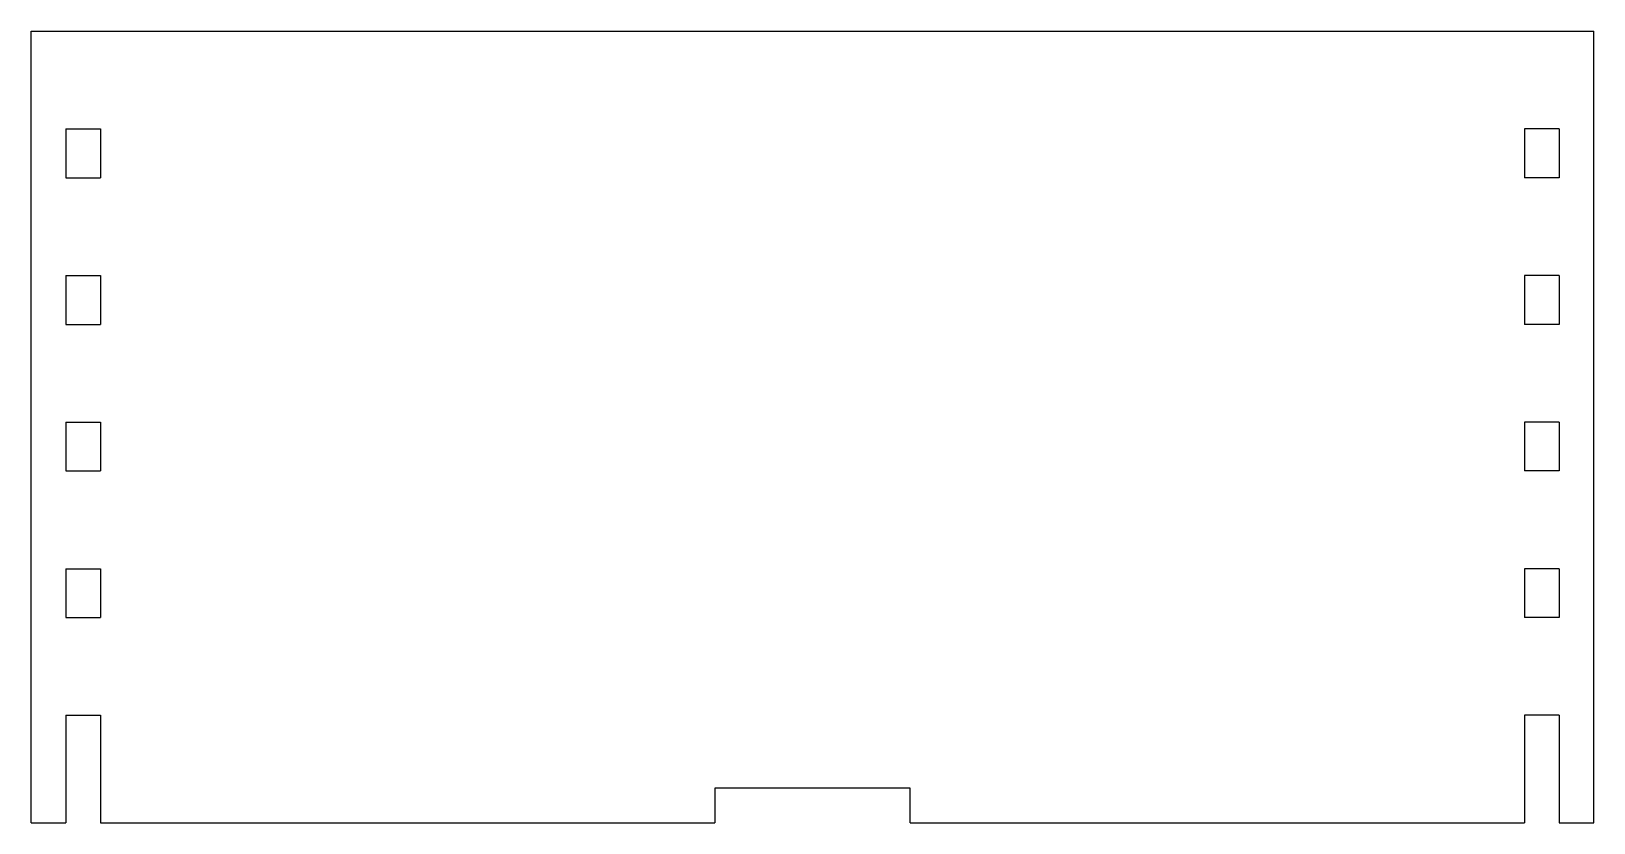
# Model space of a CAD drawing. Header units: inches. Extents: x 0 to 8, y 0 to 4.05.
import ezdxf

# ---------------------------------------------------------------- set-up
doc = ezdxf.new("R2010")
doc.units = ezdxf.units.IN
doc.header["$MEASUREMENT"] = 0

msp = doc.modelspace()

# ---------------------------------------------------------------- linework, layer by layer
at = {"color": 7, "linetype": 'Continuous', "lineweight": 25}
for p, q in [((0, 4.05), (8, 4.05)), ((0, 0), (0, 4.05)), ((8, 0), (8, 4.05)), ((0.1775, 3.55), (0.3545, 3.55)), ((0.1775, 3.55), (0.1775, 3.3)), ((0.3545, 3.55), (0.3545, 3.3)), ((7.8225, 3.55), (7.6455, 3.55)), ((7.6455, 3.55), (7.6455, 3.3)), ((7.8225, 3.55), (7.8225, 3.3)), ((0.1775, 3.3), (0.3545, 3.3)), ((7.8225, 3.3), (7.6455, 3.3)), ((0.1775, 2.8), (0.1775, 2.55)), ((0.1775, 2.8), (0.3545, 2.8)), ((0.3545, 2.8), (0.3545, 2.55)), ((7.8225, 2.8), (7.6455, 2.8)), ((7.6455, 2.8), (7.6455, 2.55)), ((7.8225, 2.8), (7.8225, 2.55)), ((0.1775, 2.55), (0.3545, 2.55)), ((7.8225, 2.55), (7.6455, 2.55)), ((0.1775, 2.05), (0.1775, 1.8)), ((0.1775, 2.05), (0.3545, 2.05)), ((0.3545, 2.05), (0.3545, 1.8)), ((7.8225, 2.05), (7.6455, 2.05)), ((7.6455, 2.05), (7.6455, 1.8)), ((7.8225, 2.05), (7.8225, 1.8)), ((0.1775, 1.8), (0.3545, 1.8)), ((7.8225, 1.8), (7.6455, 1.8)), ((0.1775, 1.3), (0.1775, 1.05)), ((0.1775, 1.3), (0.3545, 1.3)), ((0.3545, 1.3), (0.3545, 1.05)), ((7.8225, 1.3), (7.6455, 1.3)), ((7.6455, 1.3), (7.6455, 1.05)), ((7.8225, 1.3), (7.8225, 1.05)), ((0.1775, 1.05), (0.3545, 1.05)), ((7.8225, 1.05), (7.6455, 1.05)), ((0.1775, 0.55), (0.1775, 0)), ((0.1775, 0.55), (0.3545, 0.55)), ((0.3545, 0.55), (0.3545, 0)), ((7.6455, 0.55), (7.6455, 0)), ((7.8225, 0.55), (7.6455, 0.55)), ((7.8225, 0.55), (7.8225, 0)), ((3.5, 0.177), (3.5, 0)), ((4.5, 0.177), (3.5, 0.177)), ((4.5, 0), (4.5, 0.177)), ((0, 0), (0.1775, 0)), ((0.3545, 0), (3.5, 0)), ((4.5, 0), (7.6455, 0)), ((7.8225, 0), (8, 0))]:
    msp.add_line(p, q, dxfattribs=at)

doc.saveas('drawing.dxf')
